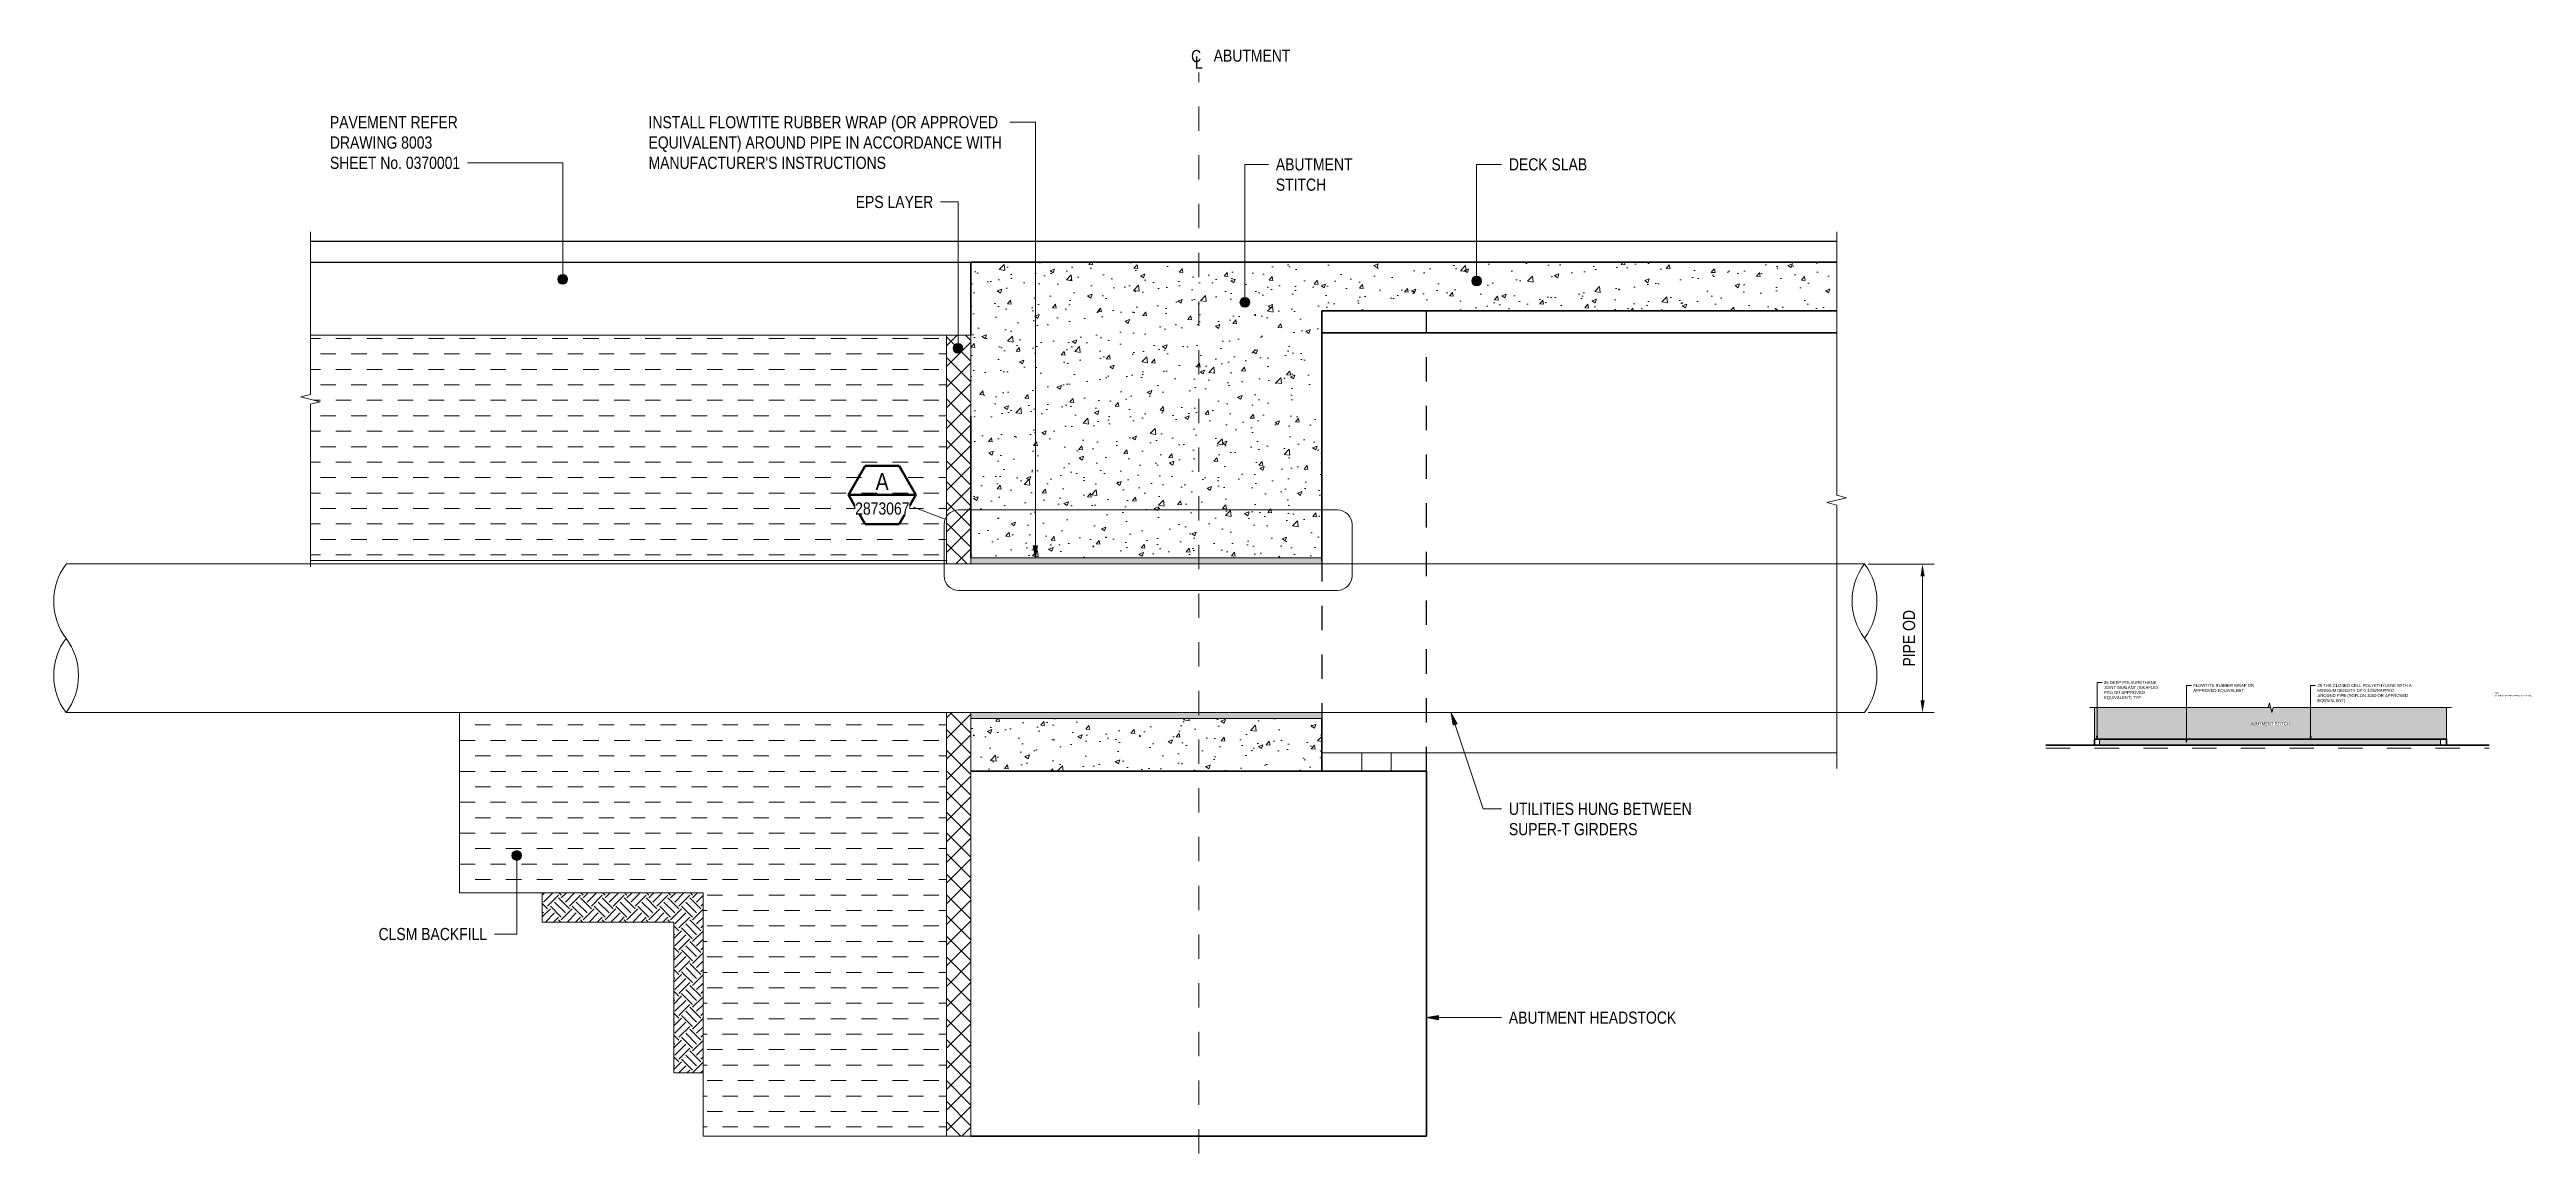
# Model space of a CAD drawing. Header units: metres. Extents: x -0.3 to 9.8, y 0.8 to 5.3.
import ezdxf

# ---------------------------------------------------------------- set-up
doc = ezdxf.new("R2010")
doc.units = ezdxf.units.M
doc.linetypes.add('JacobsCenter', pattern=[0.015, 0.009, -0.0015, 0.003, -0.0015])
doc.linetypes.add('JacobsDash', pattern=[0.0045, 0.003, -0.0015])
doc.layers.get('Defpoints').update_dxf_attribs({"color": 41})
for name, color, linetype, lineweight in [('A-ANNO-DIMS', 7, 'Continuous', 9), ('A-ANNO-NOTE', 7, 'Continuous', 9), ('A-ANNO-SYMB', 7, 'Continuous', 9), ('A-DETL', 7, 'Continuous', 13), ('A-DETL-GENF', 7, 'Continuous', 9), ('G-ANNO-TEXT', 7, 'Continuous', 9)]:
    doc.layers.add(name, color=color, linetype=linetype, lineweight=lineweight)
doc.styles.add('Arial Narrow', font='ARIALN.TTF', dxfattribs={"height": 0.05})
doc.styles.add('Arial Narrow_1', font='ARIALN.TTF', dxfattribs={"height": 0.0025})
doc.styles.add('Arial Narrow_2', font='ARIALN.TTF', dxfattribs={"height": 0.07})
doc.styles.add('Arial Narrow_3', font='ARIALN.TTF', dxfattribs={"height": 0.0125})
doc.styles.add('Arial Narrow_4', font='ARIALN.TTF', dxfattribs={"height": 0.008124})
doc.styles.add('Arial Narrow_5', font='ARIALN.TTF', dxfattribs={"height": 0.0035})
doc.styles.add('Arial Narrow_6', font='ARIALN.TTF', dxfattribs={"height": 0.005})
doc.dimstyles.new('Dimension_Arc_Length_O__mm_', dxfattribs={"dimscale": 0.3048, "dimtxt": 0.051172, "dimasz": 0.164042, "dimexe": 0.15748, "dimexo": 0.098425, "dimgap": 0.098425, "dimtad": 1, "dimdec": 0, "dimlfac": 1000, "dimzin": 0, "dimdsep": 46, "dimtxsty": 'Arial Narrow', "dimsah": 1, "dimcen": 0.09, "dimaunit": 1, "dimadec": 4, "dimazin": 0, "dimtfac": 1, "dimtdec": 4, "dimtix": 1, "dimtmove": 0, "dimatfit": 3, "dimfxl": 1, "dimtvp": 1, "dimtfill": 1, "dimtolj": 1, "dimtzin": 0, "dimlwd": 18, "dimlwe": 18, "dimarcsym": 2})
pattern_1 = [(50, (0, 0), (0.1850938, -0.016195), [0.01935, -0.2129]), (355, (0, 0), (-0.0358085, 0.1941096), [0.01548, -0.17032]), (100.451, (0.01542, -0.00135), (0.1492925, 0.1779225), [0.01645, -0.18094]), (46.184, (0, 0.0516), (0.275419, -0.0427195), [0.02903, -0.31935]), (96.636, (0.02295, 0.04805), (0.241205, 0.251388), [0.02467, -0.27141]), (351.184, (0, 0.0516), (0.241207, 0.251382), [0.02323, -0.25548]), (21, (0.02581, 0.03871), (0.1540353, -0.1038997), [0.01935, -0.2129]), (326, (0.02581, 0.03871), (0.0627874, 0.1871324), [0.01548, -0.17032]), (71.451, (0.03864, 0.03005), (0.2168327, 0.083236), [0.01645, -0.18094]), (37.5, (0, 0), (0.0031374, 0.0859137), [0.00067, -0.16759, 0.00067, -0.17223, -0.17097]), (37.5, (0, 0), (0.0031374, 0.0859137), [-0.34116, 0.00067, -0.1703]), (7.5, (0, 0), (0.0678856, 0.1017816), [0.00067, -0.09791, 0.00067, -0.16372, -0.06516]), (7.5, (0, 0), (0.0678856, 0.1017816), [-0.26297, 0.00067, -0.06449]), (327.5, (-0.05755, 0), (0.1377578, -0.00581843), [0.00067, -0.06385, 0.00067, -0.20062, -0.2671]), (327.5, (-0.05755, 0), (0.1377578, -0.00581843), [-0.26581, 0.00067, -0.26643]), (317.5, (-0.08335, 0), (0.1505, 0.0258297), [0.00067, -0.0832, 0.00067, -0.13301, -0.18968]), (317.5, (-0.08335, 0), (0.1505, 0.0258297), [-0.21755, 0.00067, -0.18901])]
pattern_2 = [(45, (0, 0), (-0.0424264, 0.0424264), []), (135, (0, 0), (-0.0424264, -0.0424264), [])]
pattern_3 = [(0, (0, 0), (0.0635, 0.0635), [0.0635, -0.0635])]

# ---------------------------------------------------------------- blocks, each defined once
blk = doc.blocks.new('CS_DET_BreakLine_ViewScale - Std Break-6518227-DRG-2872271 - PIPE THROUGH ABUTMENT STITCH TYPICAL DETAILS')
at = {"layer": 'A-DETL-GENF'}
for p, q in [((1.0425, 0), (-0.04, 0)), ((1.0525, 0.04), (1.0425, 0)), ((1.0725, -0.04), (1.0525, 0.04)), ((1.0825, 0), (1.0725, -0.04)), ((2.165, 0), (1.0825, 0))]:
    blk.add_line(p, q, dxfattribs=at)
blk = doc.blocks.new('CS_DET_BreakLine_ViewScale - Std Break-6994061-DRG-2872271 - PIPE THROUGH ABUTMENT STITCH TYPICAL DETAILS')
at = {"layer": 'A-DETL-GENF'}
for p, q in [((-0.04, 0), (0.62825, 0)), ((0.62825, 0), (0.63825, -0.04)), ((0.63825, -0.04), (0.65825, 0.04)), ((0.65825, 0.04), (0.66825, 0)), ((0.66825, 0), (1.3365, 0))]:
    blk.add_line(p, q, dxfattribs=at)
blk = doc.blocks.new('CS_DET_Pile-Column_BreakLine - Tubular BreakLine-6991127-DRG-2872271 - PIPE THROUGH ABUTMENT STITCH TYPICAL DETAILS')
at = {"layer": 'A-DETL-GENF', "color": 143, "lineweight": 18, "true_color": 0x78aac8}
for centre, start, end in [((0.153, 0.202), 232.9573, 307.0427), ((0.458, -0.202), 52.9573, 127.0427), ((0.458, 0.202), 232.9573, 307.0427)]:
    blk.add_arc(centre, 0.253, start, end, dxfattribs=at)
blk = doc.blocks.new('CS_DET_Pile-Column_BreakLine - Tubular BreakLine-6518223-DRG-2872271 - PIPE THROUGH ABUTMENT STITCH TYPICAL DETAILS')
at = {"layer": 'A-DETL-GENF', "color": 143, "lineweight": 18, "true_color": 0x78aac8}
for centre, start, end in [((0.153, 0.202), 232.9573, 307.0427), ((0.458, -0.202), 52.9573, 127.0427), ((0.458, 0.202), 232.9573, 307.0427)]:
    blk.add_arc(centre, 0.253, start, end, dxfattribs=at)
blk = doc.blocks.new('CS_DET_BreakLine_ViewScale - Std Break-9206530-DRG-2872271 - DETAIL A')
at = {"layer": 'A-DETL-GENF'}
for p, q in [((0.7125, 0), (-0.02, 0)), ((0.7175, 0.02), (0.7125, 0)), ((0.7275, -0.02), (0.7175, 0.02)), ((0.7325, 0), (0.7275, -0.02)), ((1.465, 0), (0.7325, 0))]:
    blk.add_line(p, q, dxfattribs=at)
blk = doc.blocks.new('CS_Annot_Centreline Symbol1 - CS_Annot_Centreline Symbol-5070896-DRG-2872271 - PIPE THROUGH ABUTMENT STITCH TYPICAL DETAILS')
at = {"layer": 'A-ANNO-NOTE', "char_height": 0.0025, "attachment_point": 1, "style": 'Arial Narrow_1'}
for s, insert, width in [('C  ', (-0.00119, 0.00463), 0.0044093), ('L', (-0.00041, 0.00329), 0.0019241)]:
    blk.add_mtext(s, dxfattribs=dict(at, insert=insert, width=width))
blk = doc.blocks.new('DIMBLOCK1-DRG-2872271 - PIPE THROUGH ABUTMENT STITCH TYPICAL DETAILS')
at = {"layer": 'A-ANNO-DIMS', "color": 0, "lineweight": 18, "transparency": 16777216}
for p, q in [((7.117, 3.201), (7.388, 3.201)), ((7.34, 3.151), (7.34, 2.641)), ((7.117, 2.591), (7.388, 2.591))]:
    blk.add_line(p, q, dxfattribs=at)
at = {"layer": 'A-ANNO-DIMS', "color": 0, "transparency": 16777216}
for points in [[(7.332, 3.151), (7.349, 3.151), (7.34, 3.201)], [(7.332, 2.641), (7.349, 2.641), (7.34, 2.591)]]:
    blk.add_solid(points, dxfattribs=at)
at = {"layer": 'Defpoints', "color": 0, "transparency": 16777216}
for p in [(7.087, 3.201), (7.087, 2.591), (7.34, 2.591)]:
    blk.add_point(p, dxfattribs=at)
at = {"layer": 'A-ANNO-DIMS', "color": 0, "lineweight": 18, "transparency": 16777216, "insert": (7.285, 2.896), "char_height": 0.05, "width": 0.27974, "attachment_point": 5, "rotation": 90, "style": 'Arial Narrow', "bg_fill": 3, "box_fill_scale": 1.1, "bg_fill_color": 256, "bg_fill_true_color": 13158600, "bg_fill_transparency": 0}
blk.add_mtext('\\A1;PIPE OD', dxfattribs=at)
blk = doc.blocks.new('Drafting View - SheetRef-4900799-DRG-2872271 - PIPE THROUGH ABUTMENT STITCH TYPICAL DETAILS')
at = {"layer": 'A-ANNO-SYMB', "lineweight": 50}
for p, q in [((-0.00346, 0.006), (-0.00693, 0)), ((0.00346, 0.006), (-0.00346, 0.006)), ((0.00693, 0), (0.00346, 0.006)), ((-0.00693, 0), (0.00693, 0)), ((-0.00693, 0), (-0.00347, -0.006)), ((0.00346, -0.006), (0.00693, 0)), ((-0.00347, -0.006), (0.00346, -0.006))]:
    blk.add_line(p, q, dxfattribs=at)

msp = doc.modelspace()

# ---------------------------------------------------------------- hatches: boundary and pattern name
at = {"layer": 'A-DETL-GENF'}
h = msp.add_hatch(dxfattribs=at)
h.set_pattern_fill('FP_1', color=256, style=0, pattern_type=2)
h.set_pattern_definition(pattern_1)
h.paths.add_polyline_path([(4.8733, 3.2263), (4.8733, 4.2408), (6.9878, 4.2408), (6.9878, 4.4408), (3.4333, 4.4408), (3.4333, 3.2263)])
h = msp.add_hatch(dxfattribs=at)
h.set_pattern_fill('FP_4', color=256, style=0, pattern_type=2)
h.set_pattern_definition(pattern_3)
h.paths.add_polyline_path([(3.3333, 3.2163), (3.3333, 4.1408), (0.7213, 4.1408), (0.7213, 3.8975), (0.6813, 3.8875), (0.7613, 3.8675), (0.7213, 3.8575), (0.7213, 3.2163)])
h = msp.add_hatch(dxfattribs=at)
h.set_pattern_fill('FP_3', color=256, style=0, pattern_type=2)
h.set_pattern_definition(pattern_2)
h.paths.add_polyline_path([(3.4333, 3.2013), (3.4333, 4.1408), (3.3333, 4.1408), (3.3333, 3.2013)])
at = {"layer": 'A-DETL-GENF', "true_color": 0x808080}
for points in [[(3.4333, 3.2013), (4.8733, 3.2013), (4.8733, 3.2263), (3.4333, 3.2263)], [(4.8733, 2.5663), (4.8733, 2.5913), (3.4333, 2.5913), (3.4333, 2.5663)], [(9.4669, 2.4569), (9.4669, 2.4819), (8.0669, 2.4819), (8.0669, 2.4569)]]:
    msp.add_hatch(color=8, dxfattribs=at).paths.add_polyline_path(points)
at = {"layer": 'A-DETL-GENF'}
h = msp.add_hatch(dxfattribs=at)
h.set_pattern_fill('FP_4', color=256, style=0, pattern_type=2)
h.set_pattern_definition(pattern_3)
h.paths.add_polyline_path([(2.3333, 0.8508), (3.3333, 0.8508), (3.3333, 2.5913), (1.3333, 2.5913), (1.3333, 1.8508), (2.3333, 1.8508), (2.3333, 1.1108)])
h = msp.add_hatch(dxfattribs=at)
h.set_pattern_fill('FP_3', color=256, style=0, pattern_type=2)
h.set_pattern_definition(pattern_2)
h.paths.add_polyline_path([(3.4333, 0.8508), (3.4333, 2.5913), (3.3333, 2.5913), (3.3333, 0.8508)])
h = msp.add_hatch(dxfattribs=at)
h.set_pattern_fill('FP_1', color=256, style=0, pattern_type=2)
h.set_pattern_definition(pattern_1)
h.paths.add_polyline_path([(4.8733, 2.3508), (4.8733, 2.5663), (3.4333, 2.5663), (3.4333, 2.3508)])
h = msp.add_hatch(dxfattribs=at)
h.set_pattern_fill('FP_5', color=256, style=0, pattern_type=2)
h.set_pattern_definition([(50, (5.550685, 0), (0.04627185, -0.00405064), [0.00484, -0.05323]), (355, (5.550685, 0), (-0.00895483, 0.0485251), [0.00387, -0.04258]), (100.451, (5.554545, -0.00034), (0.03732113, 0.0444777), [0.00411, -0.04523]), (46.184, (5.550685, 0.0129), (0.06886006, -0.010678), [0.00726, -0.07984]), (96.636, (5.556425, 0.01201), (0.060301, 0.0628495), [0.00617, -0.06785]), (351.184, (5.550685, 0.0129), (0.060305, 0.0628501), [0.00581, -0.06387]), (21, (5.557135, 0.00968), (0.03850648, -0.0259758), [0.00484, -0.05323]), (326, (5.557135, 0.00968), (0.01569337, 0.0467824), [0.00387, -0.04258]), (71.451, (5.560345, 0.00751), (0.054205, 0.02080745), [0.00411, -0.04523]), (37.5, (5.550685, 0), (0.00078785, 0.02147796), [0.00017, -0.0419, 0.00017, -0.04306, -0.04274]), (37.5, (5.550685, 0), (0.00078785, 0.02147796), [-0.08529, 0.00017, -0.04257]), (7.5, (5.550685, 0), (0.01697421, 0.02544325), [0.00017, -0.02448, 0.00017, -0.04093, -0.01629]), (7.5, (5.550685, 0), (0.01697421, 0.02544325), [-0.06574, 0.00017, -0.01612]), (327.5, (5.536295, 0), (0.034442904, -0.00145384), [0.00017, -0.01596, 0.00017, -0.05015, -0.06677]), (327.5, (5.536295, 0), (0.034442904, -0.00145384), [-0.06645, 0.00017, -0.06661]), (317.5, (5.529845, 0), (0.03762686, 0.00645573), [0.00017, -0.0208, 0.00017, -0.03325, -0.04742]), (317.5, (5.529845, 0), (0.03762686, 0.00645573), [-0.05439, 0.00017, -0.04725])])
h.paths.add_polyline_path([(9.4669, 2.4819), (9.4919, 2.4819), (9.4919, 2.6114), (8.7794, 2.6114), (8.7744, 2.5914), (8.7694, 2.6114), (8.0469, 2.6114), (8.0469, 2.4819), (8.7794, 2.4819)])
h = msp.add_hatch(dxfattribs=at)
h.set_pattern_fill('FP_2', color=256, style=0, pattern_type=2)
h.set_pattern_definition([(315, (0, 0), (0.0898026, 0), [0.0635, -0.0635]), (315, (0.01684, 0.01684), (0.0898026, 0), [0.0635, -0.0635]), (315, (0.03368, 0.03368), (0.0898026, 0), [0.0635, -0.0635]), (45, (0.04491, 0.03368), (0, 0.0898026), [0.0635, -0.0635]), (45, (0.06175, 0.01684), (0, 0.0898026), [0.0635, -0.0635]), (45, (0.07859, 0), (0, 0.0898026), [0.0635, -0.0635])])
h.paths.add_polyline_path([(2.3333, 1.1108), (2.3333, 1.8508), (1.6733, 1.8508), (1.6733, 1.7308), (2.2133, 1.7308), (2.2133, 1.1108)])
at = {"layer": 'G-ANNO-TEXT'}
h = msp.add_hatch(color=256, dxfattribs=at)
edge = h.paths.add_edge_path()
edge.add_arc((1.7571, 4.3705), 0.02, 0, 360)
h = msp.add_hatch(color=256, dxfattribs=at)
edge = h.paths.add_edge_path()
edge.add_arc((5.5092, 4.3636), 0.02, 0, 360)
h = msp.add_hatch(color=256, dxfattribs=at)
edge = h.paths.add_edge_path()
edge.add_arc((4.5579, 4.2759), 0.02, 0, 360)
h = msp.add_hatch(color=256, dxfattribs=at)
edge = h.paths.add_edge_path()
edge.add_arc((3.3803, 4.0872), 0.02, 0, 360)
for points in [[(3.698, 3.2261), (3.7069, 3.2761), (3.6892, 3.2761)], [(5.4055, 2.5897), (5.4129, 2.5394), (5.4297, 2.545)], [(8.0568, 2.482), (8.0591, 2.4945), (8.0546, 2.4945)], [(8.4237, 2.4674), (8.4259, 2.4799), (8.4215, 2.4799)], [(8.9337, 2.4806), (8.9359, 2.4931), (8.9315, 2.4931)], [(5.303, 1.3381), (5.353, 1.3292), (5.353, 1.3469)]]:
    msp.add_hatch(color=256, dxfattribs=at).paths.add_polyline_path(points)
h = msp.add_hatch(color=256, dxfattribs=at)
edge = h.paths.add_edge_path()
edge.add_arc((1.5685, 2.0039), 0.02, 0, 360)

# ---------------------------------------------------------------- linework, layer by layer
at = {"layer": 'A-ANNO-SYMB', "lineweight": 18}
for p, q in [((3.3228, 3.3633), (3.3228, 3.1528)), ((4.938, 3.4233), (3.3828, 3.4233)), ((4.998, 3.1528), (4.998, 3.3633)), ((3.3828, 3.0928), (4.938, 3.0928))]:
    msp.add_line(p, q, dxfattribs=at)
for centre, start, end in [((3.3828, 3.3633), 90, 180), ((4.938, 3.3633), 0, 90), ((3.3828, 3.1528), 180, 270), ((4.938, 3.1528), 270, 0)]:
    msp.add_arc(centre, 0.06, start, end, dxfattribs=at)
at = {"layer": 'A-DETL', "linetype": 'JacobsCenter', "lineweight": 18}
msp.add_line((4.3683, 0.78), (4.3683, 5.22), dxfattribs=at)
at = {"layer": 'A-DETL', "color": 8, "lineweight": 25, "true_color": 0x808080}
for p, q in [((6.9878, 4.5258), (0.7213, 4.5258)), ((0.7213, 4.4408), (3.4333, 4.4408))]:
    msp.add_line(p, q, dxfattribs=at)
at = {"layer": 'A-DETL', "lineweight": 9}
for p, q in [((6.9878, 4.4408), (3.4333, 4.4408)), ((3.4333, 4.4408), (3.4333, 4.1408)), ((4.8733, 3.2263), (4.8733, 4.2408)), ((4.8733, 4.2408), (6.9878, 4.2408)), ((4.8733, 4.2408), (6.9878, 4.2408)), ((3.3333, 4.1408), (0.7213, 4.1408)), ((3.4333, 4.1408), (3.3333, 4.1408)), ((3.3333, 3.2163), (3.3333, 4.1408)), ((3.4333, 3.2013), (3.4333, 4.1408)), ((0.7213, 3.2163), (3.3333, 3.2163)), ((3.3333, 3.2163), (3.3333, 3.2013)), ((3.3333, 3.2013), (3.4333, 3.2013)), ((3.4333, 3.2263), (4.8733, 3.2263)), ((4.8733, 3.2263), (3.4333, 3.2263)), ((3.4333, 3.2263), (3.4333, 3.2013)), ((3.4333, 3.2013), (4.8733, 3.2013)), ((4.8733, 3.2013), (4.8733, 3.2263)), ((3.3333, 2.5913), (1.3333, 2.5913)), ((1.3333, 2.5913), (1.3333, 1.8508)), ((3.4333, 2.5913), (3.3333, 2.5913)), ((3.3333, 0.8508), (3.3333, 2.5913)), ((3.4333, 0.8508), (3.4333, 2.5913)), ((3.4333, 2.5913), (3.4333, 2.5663)), ((4.8733, 2.5913), (3.4333, 2.5913)), ((4.8733, 2.5663), (3.4333, 2.5663)), ((3.4333, 2.5663), (4.8733, 2.5663)), ((4.8733, 2.5663), (4.8733, 2.5913)), ((4.8733, 2.3508), (4.8733, 2.5663)), ((8.0469, 2.6114), (8.0469, 2.4819)), ((9.4919, 2.4819), (9.4919, 2.6114)), ((8.0469, 2.4819), (9.4919, 2.4819)), ((9.4669, 2.4819), (8.0669, 2.4819)), ((8.0669, 2.4819), (8.0669, 2.4569)), ((8.0669, 2.4569), (9.4669, 2.4569)), ((9.4669, 2.4569), (9.4669, 2.4819)), ((3.4333, 2.3508), (4.8733, 2.3508)), ((6.9878, 2.4258), (4.8733, 2.4258)), ((1.3333, 1.8508), (2.3333, 1.8508)), ((2.3333, 1.8508), (2.3333, 0.8508)), ((2.3333, 0.8508), (2.3333, 1.8508)), ((2.3333, 0.8508), (3.3333, 0.8508)), ((3.3333, 0.8508), (2.3333, 0.8508)), ((3.3333, 0.8508), (3.4333, 0.8508))]:
    msp.add_line(p, q, dxfattribs=at)
at = {"layer": 'A-DETL', "lineweight": 35}
for p, q in [((3.4333, 4.4408), (6.9878, 4.4408)), ((3.4333, 4.1408), (3.4333, 4.4408)), ((4.8733, 4.2408), (4.8733, 3.2143)), ((4.8733, 4.2408), (6.9878, 4.2408)), ((6.9878, 4.1508), (4.8733, 4.1508)), ((3.4333, 3.8091), (3.4333, 3.2263)), ((4.8733, 2.5663), (4.8733, 2.3508)), ((7.8469, 2.4569), (9.6669, 2.4569)), ((8.0469, 2.4569), (8.0469, 2.4819)), ((8.0469, 2.4819), (9.4919, 2.4819)), ((9.4919, 2.4569), (9.4919, 2.4819)), ((3.4333, 2.3508), (4.8733, 2.3508)), ((5.3033, 2.3508), (4.8733, 2.3508)), ((5.3033, 2.3508), (5.3033, 0.8508)), ((3.4333, 0.8508), (5.3033, 0.8508))]:
    msp.add_line(p, q, dxfattribs=at)
at = {"layer": 'A-DETL', "linetype": 'JacobsDash', "lineweight": 25}
for p, q in [((5.3033, 2.3508), (5.3033, 4.2408)), ((4.8733, 3.2293), (4.8733, 2.5633))]:
    msp.add_line(p, q, dxfattribs=at)
at = {"layer": 'A-DETL', "color": 143, "lineweight": 18, "true_color": 0x78aac8}
for p, q in [((7.1019, 3.2013), (-0.2817, 3.2013)), ((7.1019, 2.5913), (-0.2817, 2.5913))]:
    msp.add_line(p, q, dxfattribs=at)
at = {"layer": 'A-DETL', "lineweight": 18}
for p, q in [((3.4333, 3.2263), (4.8733, 3.2263)), ((3.4333, 2.5663), (4.8733, 2.5663)), ((8.0469, 2.4819), (8.0469, 2.6114)), ((9.4919, 2.4819), (9.4919, 2.6114)), ((5.0383, 2.4258), (5.1583, 2.4258)), ((5.0383, 2.3508), (5.0383, 2.4258)), ((5.1583, 2.3508), (5.0383, 2.3508)), ((5.1583, 2.4258), (5.1583, 2.3508))]:
    msp.add_line(p, q, dxfattribs=at)
at = {"layer": 'A-DETL', "color": 7, "lineweight": 9, "true_color": 0xffffff}
for p, q in [((8.7694, 2.6114), (8.7594, 2.6114)), ((1.6733, 1.8508), (1.6733, 1.7308)), ((1.6733, 1.7308), (2.2133, 1.7308)), ((2.2133, 1.7308), (2.2133, 1.1108)), ((2.2133, 1.1108), (2.3333, 1.1108))]:
    msp.add_line(p, q, dxfattribs=at)
at = {"layer": 'A-DETL', "linetype": 'JacobsDash', "lineweight": 18}
msp.add_line((7.8469, 2.4444), (9.6669, 2.4444), dxfattribs=at)
at = {"layer": 'G-ANNO-TEXT'}
for p, q in [((3.6095, 5.0158), (3.5934, 5.0158)), ((3.698, 5.0158), (3.6095, 5.0158)), ((3.698, 3.2261), (3.698, 5.0158)), ((1.4139, 4.8491), (1.3657, 4.8491)), ((1.7571, 4.8491), (1.4139, 4.8491)), ((1.7571, 4.3705), (1.7571, 4.8491)), ((4.5579, 4.8427), (4.655, 4.8427)), ((4.5579, 4.2759), (4.5579, 4.8427)), ((5.5092, 4.8427), (5.6118, 4.8427)), ((5.5092, 4.3636), (5.5092, 4.8427)), ((3.3803, 4.6883), (3.3089, 4.6883)), ((3.3803, 4.0872), (3.3803, 4.6883)), ((3.7069, 3.2761), (3.6892, 3.2761)), ((3.6892, 3.2761), (3.698, 3.2261)), ((3.698, 3.2261), (3.7069, 3.2761)), ((8.0568, 2.7148), (8.0775, 2.7148)), ((8.0568, 2.482), (8.0568, 2.7148)), ((8.4237, 2.7026), (8.4443, 2.7026)), ((8.4237, 2.4674), (8.4237, 2.7026)), ((8.9337, 2.7026), (8.9543, 2.7026)), ((8.9337, 2.4806), (8.9337, 2.7026)), ((5.4055, 2.5897), (5.4129, 2.5394)), ((5.4297, 2.545), (5.4055, 2.5897)), ((5.4055, 2.5897), (5.5367, 2.1955)), ((5.4129, 2.5394), (5.4297, 2.545)), ((8.0591, 2.4945), (8.0546, 2.4945)), ((8.0546, 2.4945), (8.0568, 2.482)), ((8.0568, 2.482), (8.0591, 2.4945)), ((8.4259, 2.4799), (8.4215, 2.4799)), ((8.4215, 2.4799), (8.4237, 2.4674)), ((8.4237, 2.4674), (8.4259, 2.4799)), ((8.9359, 2.4931), (8.9315, 2.4931)), ((8.9315, 2.4931), (8.9337, 2.4806)), ((8.9337, 2.4806), (8.9359, 2.4931)), ((5.5367, 2.1955), (5.6118, 2.1955)), ((1.5685, 2.0039), (1.5685, 1.6814)), ((1.5685, 1.6814), (1.4769, 1.6814)), ((5.353, 1.3469), (5.303, 1.3381)), ((5.303, 1.3381), (5.353, 1.3292)), ((5.303, 1.3381), (5.6118, 1.3381)), ((5.353, 1.3292), (5.353, 1.3469))]:
    msp.add_line(p, q, dxfattribs=at)
for centre in [(1.7571, 4.3705), (5.5092, 4.3636), (4.5579, 4.2759), (3.3803, 4.0872), (1.5685, 2.0039)]:
    msp.add_circle(centre, 0.02, dxfattribs=at)

# ---------------------------------------------------------------- block references
at = {"layer": 'A-ANNO-NOTE', "xscale": 20, "yscale": 20, "zscale": 20}
msp.add_blockref('CS_Annot_Centreline Symbol1 - CS_Annot_Centreline Symbol-5070896-DRG-2872271 - PIPE THROUGH ABUTMENT STITCH TYPICAL DETAILS', (4.3609, 5.22), dxfattribs=at)
at = {"layer": 'A-ANNO-SYMB', "lineweight": 50, "xscale": 19.99999999999999, "yscale": 19.99999999999999, "zscale": 19.99999999999999}
msp.add_blockref('Drafting View - SheetRef-4900799-DRG-2872271 - PIPE THROUGH ABUTMENT STITCH TYPICAL DETAILS', (3.0688, 3.485), dxfattribs=at)
at = {"layer": 'A-DETL-GENF'}
for name, p, rotation in [('CS_DET_BreakLine_ViewScale - Std Break-6994061-DRG-2872271 - PIPE THROUGH ABUTMENT STITCH TYPICAL DETAILS', (0.7213, 3.2293), 89.9999999999998), ('CS_DET_BreakLine_ViewScale - Std Break-6518227-DRG-2872271 - PIPE THROUGH ABUTMENT STITCH TYPICAL DETAILS', (6.9878, 2.4008), 90), ('CS_DET_BreakLine_ViewScale - Std Break-9206530-DRG-2872271 - DETAIL A', (9.4919, 2.6114), 180)]:
    msp.add_blockref(name, p, dxfattribs=dict(at, rotation=rotation))
at = {"layer": 'A-DETL-GENF', "color": 143, "true_color": 0x78aac8}
for name, p, rotation in [('CS_DET_Pile-Column_BreakLine - Tubular BreakLine-6518223-DRG-2872271 - PIPE THROUGH ABUTMENT STITCH TYPICAL DETAILS', (-0.2819, 3.2013), 269.9999999999999), ('CS_DET_Pile-Column_BreakLine - Tubular BreakLine-6991127-DRG-2872271 - PIPE THROUGH ABUTMENT STITCH TYPICAL DETAILS', (7.1021, 2.5913), 89.99999999999982)]:
    msp.add_blockref(name, p, dxfattribs=dict(at, rotation=rotation))

# ---------------------------------------------------------------- texts
at = {"layer": 'G-ANNO-TEXT', "attachment_point": 1, "bg_fill": 3, "box_fill_scale": 1, "bg_fill_color": 256, "bg_fill_true_color": 13158600, "bg_fill_transparency": 0}
for s, insert, char_height, style in [('PAVEMENT REFER ', (0.8013, 5.0408), 0.05, 'Arial Narrow'), ('1.', (9.6826, 2.6613), 0.0035, 'Arial Narrow_5')]:
    msp.add_mtext(s, dxfattribs=dict(at, insert=insert, char_height=char_height, style=style))

# ---------------------------------------------------------------- next in the draw order: texts
at = {"layer": 'A-ANNO-NOTE', "insert": (4.4298, 5.3144), "char_height": 0.05, "attachment_point": 1, "style": 'Arial Narrow', "bg_fill": 3, "box_fill_scale": 1, "bg_fill_color": 256, "bg_fill_true_color": 13158600, "bg_fill_transparency": 0}
msp.add_mtext('ABUTMENT', dxfattribs=at)
at = {"layer": 'A-ANNO-SYMB', "insert": (3.0419, 3.575), "char_height": 0.07, "attachment_point": 1, "style": 'Arial Narrow_2', "bg_fill": 3, "box_fill_scale": 1, "bg_fill_color": 256, "bg_fill_transparency": 0}
msp.add_mtext('A', dxfattribs=at)
at = {"layer": 'G-ANNO-TEXT', "attachment_point": 1, "bg_fill": 3, "box_fill_scale": 1, "bg_fill_color": 256, "bg_fill_transparency": 0}
for s, insert, char_height, style in [('INSTALL FLOWTITE RUBBER WRAP (OR APPROVED ', (2.1095, 5.0408), 0.05, 'Arial Narrow'), ('DECK SLAB', (5.6418, 4.8677), 0.05, 'Arial Narrow'), ('25 DEEP POLYURETHANE ', (8.085, 2.7211), 0.0125, 'Arial Narrow_3'), ('FLOWTITE RUBBER WRAP OR ', (8.4518, 2.7088), 0.0125, 'Arial Narrow_3'), ('25 THK CLOSED CELL POLYETHYLENE WITH A ', (8.9618, 2.7088), 0.0125, 'Arial Narrow_3'), ('UTILITIES HUNG BETWEEN ', (5.6418, 2.2205), 0.05, 'Arial Narrow'), ('CLSM BACKFILL', (1.0011, 1.7064), 0.05, 'Arial Narrow')]:
    msp.add_mtext(s, dxfattribs=dict(at, insert=insert, char_height=char_height, style=style))
at = {"layer": 'G-ANNO-TEXT', "attachment_point": 1, "bg_fill": 3, "box_fill_scale": 1, "bg_fill_color": 256, "bg_fill_true_color": 13158600, "bg_fill_transparency": 0}
for s, insert, char_height, style in [('DRAWING 8003 ', (0.8013, 4.9575), 0.05, 'Arial Narrow'), ('ABUTMENT ', (4.685, 4.8677), 0.05, 'Arial Narrow'), ('EPS LAYER', (2.9601, 4.7133), 0.05, 'Arial Narrow'), ('FOR GENERAL NOTES, REFER TO SHEET No. 2873005 TO 2873010.', (9.6906, 2.6613), 0.0035, 'Arial Narrow_5'), ('ABUTMENT STITCH', (8.6872, 2.5516), 0.0125, 'Arial Narrow_3'), ('ABUTMENT HEADSTOCK', (5.6418, 1.3631), 0.05, 'Arial Narrow')]:
    msp.add_mtext(s, dxfattribs=dict(at, insert=insert, char_height=char_height, style=style))

# ---------------------------------------------------------------- next in the draw order: dimensions: what is measured, and where the dimension line sits
at = {"layer": 'A-ANNO-DIMS', "lineweight": 18}
dim = msp.add_linear_dim(base=(7.3405, 2.5913), p1=(7.0871, 3.2013), p2=(7.0871, 2.5913), angle=90, text='PIPE OD', dimstyle='Dimension_Arc_Length_O__mm_', override={"dimpost": '<>', "dimfxl": 0.61}, dxfattribs=at)
dim.commit()
dim.dimension.update_dxf_attribs({"geometry": 'DIMBLOCK1-DRG-2872271 - PIPE THROUGH ABUTMENT STITCH TYPICAL DETAILS', "text_midpoint": (7.2846, 2.8963)})

# ---------------------------------------------------------------- next in the draw order: texts
at = {"layer": 'A-ANNO-SYMB', "insert": (2.9579, 3.4541), "char_height": 0.05, "attachment_point": 1, "style": 'Arial Narrow', "bg_fill": 3, "box_fill_scale": 1, "bg_fill_color": 256, "bg_fill_true_color": 13158600, "bg_fill_transparency": 0}
msp.add_mtext('2873067', dxfattribs=at)
at = {"layer": 'G-ANNO-TEXT', "attachment_point": 1, "bg_fill": 3, "box_fill_scale": 1, "bg_fill_color": 256, "bg_fill_transparency": 0}
for s, insert, char_height, style in [('EQUIVALENT) AROUND PIPE IN ACCORDANCE WITH ', (2.1095, 4.9575), 0.05, 'Arial Narrow'), ('JOINT SEALANT (SIKAFLEX ', (8.085, 2.7002), 0.0125, 'Arial Narrow_3'), ('APPROVED EQUIVALENT', (8.4518, 2.688), 0.0125, 'Arial Narrow_3'), ('MINIMUM DENSITY OF 0.33kN/m', (8.9618, 2.688), 0.0125, 'Arial Narrow_3'), ('SUPER-T GIRDERS', (5.6418, 2.1372), 0.05, 'Arial Narrow')]:
    msp.add_mtext(s, dxfattribs=dict(at, insert=insert, char_height=char_height, style=style))
at = {"layer": 'G-ANNO-TEXT', "attachment_point": 1, "bg_fill": 3, "box_fill_scale": 1, "bg_fill_color": 256, "bg_fill_true_color": 13158600, "bg_fill_transparency": 0}
for s, insert, char_height, style in [('SHEET No. 0370001', (0.8013, 4.8741), 0.05, 'Arial Narrow'), ('STITCH', (4.685, 4.7843), 0.05, 'Arial Narrow'), ('NOTES', (9.6826, 2.6725), 0.005, 'Arial Narrow_6')]:
    msp.add_mtext(s, dxfattribs=dict(at, insert=insert, char_height=char_height, style=style))

# ---------------------------------------------------------------- next in the draw order: linework, layer by layer
at = {"layer": 'A-ANNO-SYMB', "lineweight": 18}
msp.add_line((3.3269, 3.385), (3.198, 3.4349), dxfattribs=at)

# ---------------------------------------------------------------- next in the draw order: texts
at = {"layer": 'G-ANNO-TEXT', "attachment_point": 1, "bg_fill": 3, "box_fill_scale": 1, "bg_fill_color": 256, "bg_fill_transparency": 0}
for s, insert, char_height, style in [("MANUFACTURER'S INSTRUCTIONS", (2.1095, 4.8741), 0.05, 'Arial Narrow'), ('PRO OR APPROVED ', (8.085, 2.6794), 0.0125, 'Arial Narrow_3'), ('3 ', (9.1814, 2.6844), 0.00812, 'Arial Narrow_4')]:
    msp.add_mtext(s, dxfattribs=dict(at, insert=insert, char_height=char_height, style=style))

# ---------------------------------------------------------------- next in the draw order: texts
at = {"layer": 'G-ANNO-TEXT', "char_height": 0.0125, "attachment_point": 1, "style": 'Arial Narrow_3', "bg_fill": 3, "box_fill_scale": 1, "bg_fill_color": 256, "bg_fill_transparency": 0}
for s, insert in [('EQUIVALENT) TYP', (8.085, 2.6586)), ('WRAPPED ', (9.1894, 2.688))]:
    msp.add_mtext(s, dxfattribs=dict(at, insert=insert))

# ---------------------------------------------------------------- next in the draw order: texts
at = {"layer": 'G-ANNO-TEXT', "insert": (8.9618, 2.6672), "char_height": 0.0125, "attachment_point": 1, "style": 'Arial Narrow_3', "bg_fill": 3, "box_fill_scale": 1, "bg_fill_color": 256, "bg_fill_transparency": 0}
msp.add_mtext('AROUND PIPE (SOFLON 3000 OR APPROVED ', dxfattribs=at)

# ---------------------------------------------------------------- next in the draw order: texts
at = {"layer": 'G-ANNO-TEXT', "insert": (8.9618, 2.6463), "char_height": 0.0125, "attachment_point": 1, "style": 'Arial Narrow_3', "bg_fill": 3, "box_fill_scale": 1, "bg_fill_color": 256, "bg_fill_transparency": 0}
msp.add_mtext('EQUIVALENT)', dxfattribs=at)

doc.saveas('drawing.dxf')
